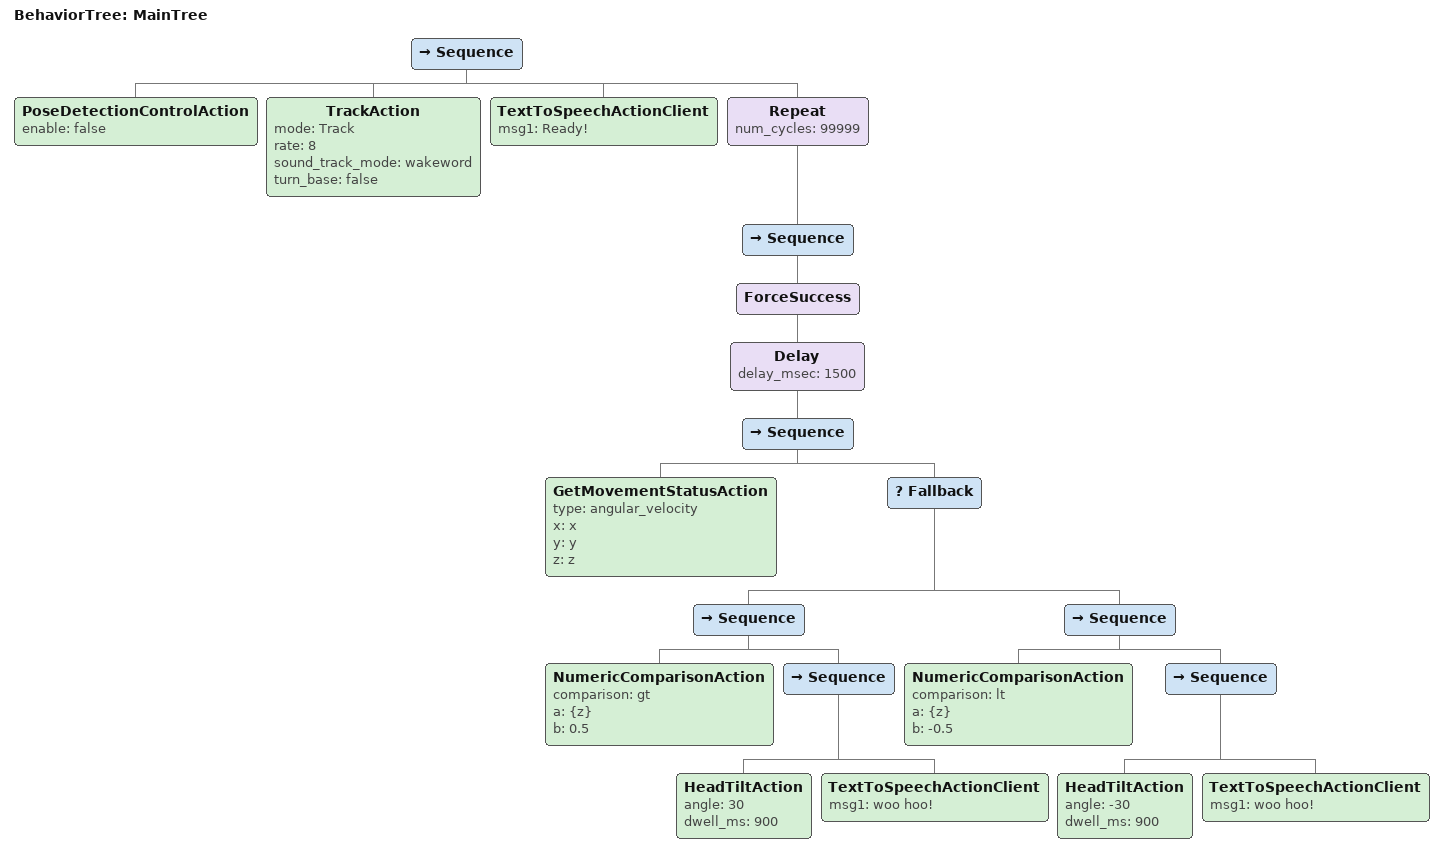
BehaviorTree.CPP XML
<root BTCPP_format="4" main_tree_to_execute="MainTree">
	<BehaviorTree ID="MainTree">
		<Sequence>
			<PoseDetectionControlAction enable="false" />
      		<TrackAction mode="Track" rate="8" sound_track_mode="wakeword" turn_base="false" />
			<TextToSpeechActionClient msg1="Ready!" />
			<Repeat num_cycles="99999">
				<Sequence>
					<ForceSuccess>
						<Delay delay_msec="1500">
							<Sequence>
								<GetMovementStatusAction type="angular_velocity" x="x"  y="y" z="z" />
								<Fallback>
									<Sequence>
										<NumericComparisonAction comparison="gt" a="{z}" b="0.5" />
										<Sequence>
											<HeadTiltAction angle="30" dwell_ms="900" />
											<TextToSpeechActionClient msg1="woo hoo!" />
										</Sequence>
									</Sequence>
									<Sequence>
										<NumericComparisonAction comparison="lt" a="{z}" b="-0.5" />
										<Sequence>
											<HeadTiltAction angle="-30" dwell_ms="900" />
											<TextToSpeechActionClient msg1="woo hoo!" />
										</Sequence>
									</Sequence>
								</Fallback>
							</Sequence>
						</Delay>
					</ForceSuccess>
				</Sequence>
			</Repeat>
		</Sequence>
	</BehaviorTree>
</root>
